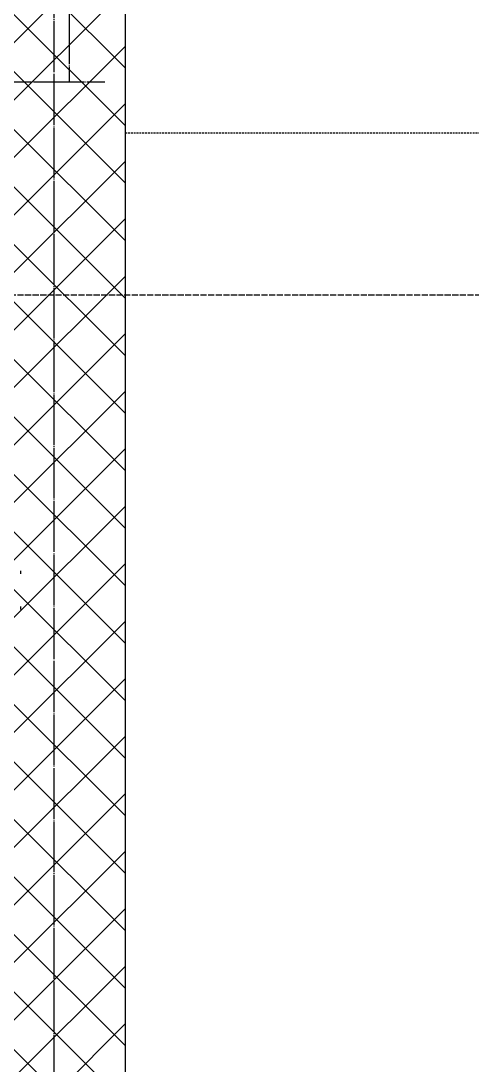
# Model space of a CAD drawing. Header units: millimetres. Extents: x 0 to 179493, y -203649 to 469211.
# Drawn here: x 127217 to 127660, y 201753 to 202781 of the extents above; entities that cross this region are included whole.
import ezdxf

# ---------------------------------------------------------------- set-up
doc = ezdxf.new("R2010")
doc.units = ezdxf.units.MM
for name, pattern in [('X-평면도(기본형)$0$CEN', [52.5, 50, -1, 0.5, -1]), ('X-평면도(기본형)$0$HID', [2.8, 1.8, -1]), ('X-평면도(기본형)$0$HID2', [7.5, 6, -1.5])]:
    doc.linetypes.add(name, pattern=pattern)
for name, color, linetype, true_color in [('X-평면도(기본형)$0$40HAT', 9, 'Continuous', 0x808080), ('X-평면도(기본형)$0$AHID', 5, 'X-평면도(기본형)$0$HID', 0x0000ff), ('X-평면도(기본형)$0$CEN', 1, 'X-평면도(기본형)$0$CEN', 0xff0000), ('X-평면도(기본형)$0$FUR', 6, 'Continuous', 0xff00ff), ('X-평면도(기본형)$0$UIS', 7, 'X-평면도(기본형)$0$HID2', 0x000000), ('X-평면도(기본형)$0$W2', 3, 'Continuous', 0x00ff00)]:
    doc.layers.add(name, color=color, linetype=linetype, true_color=true_color)

# ---------------------------------------------------------------- blocks, each defined once
blk = doc.blocks.new('X-평면도(기본형)$0$A$C5C7666B6')
at = {"layer": 'X-평면도(기본형)$0$FUR', "color": 8, "true_color": 0x808080}
for p, q in [((-47.5, 141.3), (-47.5, 144.4)), ((-47.5, 106.3), (-47.5, 109.4))]:
    blk.add_line(p, q, dxfattribs=at)

msp = doc.modelspace()

# ---------------------------------------------------------------- hatches: boundary and pattern name
at = {"layer": 'X-평면도(기본형)$0$40HAT'}
h = msp.add_hatch(dxfattribs=at)
h.set_pattern_fill('H3', color=256, scale=40, style=0, pattern_type=2)
h.set_pattern_definition([(315, (-175757.42, 45286.295), (28.2842712, 28.2842712), []), (45, (-175757.42, 45286.295), (-28.2842712, 28.2842712), [])])
h.paths.add_polyline_path([(125879.2, 202690.6), (125879.2, 202780.6), (127209.2, 202780.6), (127209.2, 202830.6), (127319.2, 202830.6), (127319.2, 200600.6), (126639.2, 200600.6), (126639.2, 200720.6), (125979.2, 200720.6), (125979.2, 200810.6), (127209.2, 200810.6), (127209.2, 202690.6), (125879.2, 202690.6)], flags=0)

# ---------------------------------------------------------------- linework, layer by layer
at = {"layer": 'X-평면도(기본형)$0$AHID'}
msp.add_line((127319.2, 202670.6), (130039.2, 202670.6), dxfattribs=at)
at = {"layer": 'X-평면도(기본형)$0$CEN'}
for p, q in [((127249.2, 206245.6), (127249.2, 200490.6)), ((127264.2, 204415.6), (127264.2, 202720.6)), ((125969.2, 202720.6), (127299.2, 202720.6))]:
    msp.add_line(p, q, dxfattribs=at)
at = {"layer": 'X-평면도(기본형)$0$UIS'}
msp.add_lwpolyline([(130039.2, 202510.6), (127209.2, 202510.6)], dxfattribs=at)
at = {"layer": 'X-평면도(기본형)$0$W2'}
msp.add_line((127319.2, 202830.6), (127319.2, 200600.6), dxfattribs=at)

# ---------------------------------------------------------------- block references
at = {"layer": 'X-평면도(기본형)$0$FUR', "xscale": -1}
msp.add_blockref('X-평면도(기본형)$0$A$C5C7666B6', (127169.2, 202095.2), dxfattribs=at)

doc.saveas('drawing.dxf')
